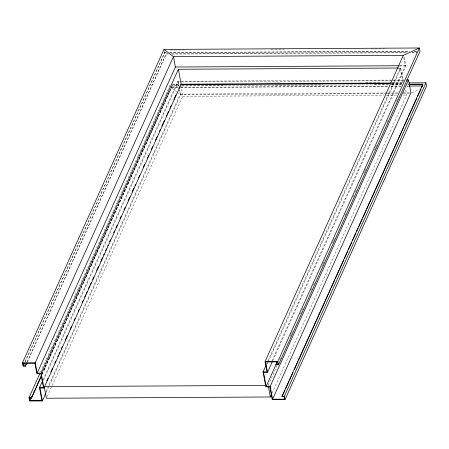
<?xml version="1.0" encoding="UTF-8"?>
<svg xmlns="http://www.w3.org/2000/svg" width="449" height="449" viewBox="0 0 449 449"><rect width="100%" height="100%" fill="white"/><g stroke="black" fill="none" stroke-linecap="round" stroke-linejoin="round"><path stroke-width="0.34" stroke-dasharray="2.25 1.68" d="M25.088 361.726L164.603 52.741L163.98 49.424M25.127 361.939L164.817 52.55L164.587 51.309M27.12 361.933L166.298 53.678L167.702 53.672M27.484 361.709L166.298 53.678M40.517 372.159L43.688 365.138M43.974 364.498L45.994 360.031M46.281 359.391L47.723 356.197M48.009 355.557L54.351 341.515M54.638 340.875L56.08 337.687M56.372 337.047L58.387 332.58M58.673 331.94L66.744 314.064M67.036 313.424L69.051 308.957M69.342 308.317L75.106 295.549M75.393 294.914L77.413 290.441M77.699 289.807L79.142 286.614M79.428 285.974L85.77 271.931M86.056 271.291L89.806 262.991M90.092 262.356L98.163 244.481M98.454 243.841L100.469 239.373M100.761 238.733L102.198 235.54M102.49 234.906L106.525 225.965M106.811 225.325L108.832 220.857M109.118 220.223L112.867 211.922M113.154 211.283L117.189 202.347M117.475 201.708L121.224 193.407M121.511 192.767L127.853 178.724M128.145 178.085L129.581 174.897M129.873 174.257L131.888 169.789M132.18 169.15L137.944 156.381M138.23 155.741L140.251 151.274M140.537 150.634L144.286 142.339M144.572 141.699L148.608 132.758M148.894 132.124L150.915 127.656M151.201 127.016L152.643 123.823M152.929 123.183L154.95 118.716M155.236 118.076L159.272 109.141M159.563 108.501L161 105.307M161.292 104.673L163.307 100.2M163.599 99.566L165.614 95.098M165.906 94.458L170.513 84.244M42.004 373.557L44.597 367.815M44.883 367.175L48.632 358.874M48.919 358.235L52.954 349.3M53.246 348.66L59.296 335.257M59.588 334.617L67.659 316.741M67.945 316.102L71.116 309.08M72.267 306.527L76.016 298.226M76.302 297.592L81.78 285.463M82.936 282.909L84.373 279.716M84.665 279.076L90.715 265.668M91.007 265.033L99.077 247.158M99.364 246.518L107.434 228.642M107.721 228.008L113.777 214.6M114.063 213.96L115.791 210.132M116.083 209.492L122.134 196.084M122.425 195.45L130.496 177.574M130.782 176.934L138.853 159.058M139.139 158.418L145.195 145.016M145.482 144.376L147.21 140.543M147.502 139.908L153.552 126.5M153.844 125.86L157.88 116.925M158.166 116.285L161.915 107.985M162.201 107.35L170.272 89.474M42.054 373.748L107.569 228.642M107.861 228.002L115.937 210.104M116.229 209.464L128.352 182.614M128.638 181.974L136.721 164.076M137.007 163.436L139.027 158.963M139.319 158.323L147.401 140.425M147.687 139.785L149.13 136.591M149.422 135.952L157.212 118.693M158.368 116.134L159.81 112.94M160.097 112.301L168.179 94.402M168.47 93.762L169.335 91.843M170.491 89.289L171.355 87.37L171.007 85.506M42.043 374.068L172.293 85.596L179.291 85.557M42.122 374.483L172.293 85.596M43.239 379.377L177.832 81.286L390.972 80.09M43.43 380.421L178.202 81.926L181.009 81.909M45.938 391.59L180.24 94.138L179.482 90.081M46.129 392.628L49.02 386.235M49.306 385.596L180.616 94.778L179.6 89.368M47.263 396.327L51.876 386.112M52.163 385.472L182.721 96.322L180.672 85.4M266.504 364.234L400.255 68.012L398.156 68.023M267.273 364.004L267.851 362.725M268.137 362.09L400.834 68.197L398.734 68.209M271.942 361.007L405.273 65.711L403.572 56.647M272.7 360.8L405.857 65.896L403.909 55.536M268.176 385.377L277.112 365.587M279.705 359.845L280.569 357.926M290.368 336.228L291.233 334.309M291.524 333.674L292.961 330.481M300.46 313.885L301.896 310.691M302.188 310.057L303.625 306.863M311.123 290.267L311.988 288.353M313.424 285.16L314.289 283.246M321.787 266.65L322.651 264.736M322.938 264.096L324.953 259.629M332.445 243.032L333.315 241.119M333.601 240.479L335.044 237.285M344.843 215.587L345.708 213.668M353.2 197.077L354.065 195.158M355.507 191.97L356.371 190.05M363.864 173.46L364.728 171.54M365.015 170.906L366.457 167.713M374.528 149.843L375.392 147.923M375.678 147.289L377.121 144.095M386.92 122.392L387.784 120.478M396.428 101.328L398.448 96.861M272.088 393.15L406.676 95.059L405.526 88.919M410.672 119.816L411.537 117.902M411.722 92.921L419.136 89.519M170.665 50.03L184.696 49.951M270.966 49.469L284.296 49.39M371.272 48.902L384.597 48.829M164.817 52.55L166.22 52.544M169.728 52.527L409.611 51.175M414.522 51.147L418.03 51.13M164.603 52.741L166.001 52.735M169.498 52.713L409.516 51.366M414.416 51.338L417.912 51.321M171.204 53.655L407.125 52.325M412.025 52.297L416.925 52.275M166.377 54.093L168.476 54.082M171.978 54.065L407.204 52.741M412.103 52.713L417.003 52.685M399.666 65.745L405.273 65.711M399.543 65.936L405.857 65.896M393.779 80.074L404.291 80.017M181.71 81.909L391.955 80.725M392.656 80.725L403.87 80.657M265.527 83.065L280.232 82.986M365.666 82.504L379.669 82.425M392.274 82.352L402.781 82.296M172.612 84.232L180.313 84.188M391.64 82.998L403.056 82.936L400.255 68.012M391.904 83.525L403.803 83.458M172.293 84.872L179.308 84.833M391.837 83.643L402.355 83.581M182.092 85.54L223.394 85.31M275.203 85.018L322.809 84.749M374.612 84.457L388.615 84.378M391.41 84.367L401.911 84.305M407.512 84.272L408.916 84.266M172.371 86.012L178.668 85.978M181.469 85.961L388.688 84.794M391.489 84.777L401.99 84.721M171.355 87.37L179.774 87.325M180.476 87.319L388.093 86.152M390.899 86.135L401.423 86.079M407.03 86.045L408.433 86.04M178.135 87.521L171.136 87.561L176.715 91.804M180.936 87.504L388.065 86.337M390.86 86.326L401.361 86.264M406.957 86.236L408.354 86.225M180.24 94.138L387.072 92.977M387.773 92.971L397.589 92.915M403.202 92.881L410.914 92.842M386.662 93.617L180.616 94.778L177.271 92.23M387.358 93.617L397.876 93.555M403.477 93.527L410.487 93.487M182.721 96.322L383.581 95.194M386.381 95.177L396.882 95.115M403.18 95.081L406.676 95.059M400.834 68.197L403.354 81.623M178.202 81.926L178.966 85.983M177.832 81.286L178.719 86.023"/><path stroke-width="0.67" d="M26.906 362.988L25.47 366.176L23.073 366.193L22.45 362.876L163.98 49.424L419.394 47.992L420.011 51.304L278.487 364.756L276.09 364.773L277.168 361.804M26.542 363.213L25.391 365.767L23.393 365.778L24.549 363.219M398.156 68.023L178.365 69.264L41.156 373.147L37.166 373.17L35.218 362.803L173.46 56.641L403.331 55.35L419.394 47.992L277.864 361.439L278.487 364.756M37.166 373.17L175.402 67.008L173.46 56.641L163.98 49.424M45.843 393.268L42.38 400.94L29.606 401.008L28.989 397.696L39.939 373.433M42.374 381.291L39.49 387.678L41.903 400.525L29.931 400.592L31.952 396.119M33.972 391.646L34.551 390.366M38.013 382.694L38.586 381.414M29.931 400.592L29.466 398.106L31.458 398.095L41.465 375.342M31.458 398.095L41.544 375.757M46.814 380.887L47.97 378.333M50.849 371.952L52.578 368.124M54.885 363.017L55.749 361.103M57.769 356.635L58.342 355.355M58.92 354.081L59.784 352.168M61.227 348.974L62.377 346.42M65.262 340.039L67.277 335.571M70.162 329.184L71.312 326.631M74.197 320.249L75.062 318.335M78.233 311.314L79.097 309.4M82.268 302.379L83.132 300.46M84.569 297.272L85.725 294.718M86.298 293.438L87.162 291.524M88.605 288.337L89.761 285.783M90.333 284.503L91.198 282.589M92.64 279.396L93.796 276.842M96.675 270.461L98.404 266.633M100.711 261.526L102.439 257.698M103.59 255.144L104.168 253.865M105.61 250.677L106.475 248.757M107.625 246.204L108.203 244.929M109.646 241.736L110.51 239.822M113.681 232.801L114.546 230.887M115.988 227.694L117.138 225.14M120.018 218.758L121.174 216.205M124.053 209.823L125.209 207.27M128.088 200.888L129.817 197.055M132.124 191.948L133.853 188.12M135.009 185.566L135.581 184.292M138.466 177.905L139.617 175.351M143.366 167.056L144.516 164.502M147.401 158.121L148.552 155.567M151.436 149.186L152.587 146.632M155.472 140.245L157.201 136.417M159.507 131.31L160.372 129.396M161.808 126.203L162.965 123.649M163.537 122.375L164.407 120.461M166.422 115.994L167 114.714M167.572 113.44L168.437 111.526M169.879 108.332L171.035 105.779M173.915 99.397L175.935 94.93M178.814 88.543L179.679 86.629M42.38 400.94L39.967 388.088L43.957 388.065L181.166 84.182L178.365 69.264M409.134 82.902L425.927 82.807L426.55 86.124L285.02 399.576L272.251 399.644L269.838 386.797L265.847 386.819L263.047 371.895L267.037 371.873L265.09 361.512L403.331 55.35M263.047 371.895L265.931 365.514M406.396 80.001L408.5 79.989L270.158 386.381L266.167 386.404L263.524 372.311L267.514 372.288L272.414 361.434M266.167 386.404L277.128 362.124M276.09 364.773L277.241 362.22M266.077 385.388L44.221 386.634L46.399 398.241L270.354 396.983L271.51 394.43M408.916 84.266L422.913 84.188L282.006 396.271L282.084 396.686L284.077 396.675L284.543 399.161L272.571 399.228L410.914 92.842L408.5 79.989M282.084 396.686L284.963 390.304M285.542 389.03L288.999 381.369M289.577 380.095L293.034 372.434M294.471 369.241L297.934 361.585M298.506 360.311L312.341 329.673M312.914 328.399L316.371 320.738M316.949 319.464L320.406 311.802M320.984 310.528L324.442 302.867M325.02 301.593L328.477 293.932M329.055 292.658L330.784 288.83M331.356 287.551L334.814 279.895M335.392 278.616L343.749 260.111M344.327 258.832L347.784 251.176M348.362 249.897L351.82 242.241M352.392 240.961L355.849 233.306M356.427 232.026L358.156 228.199M358.734 226.925L362.191 219.264M362.77 217.989L366.227 210.328M366.799 209.054L371.127 199.479M371.699 198.205L375.156 190.544M375.734 189.27L389.569 158.632M390.142 157.358L393.599 149.702M394.177 148.423L397.634 140.767M398.212 139.487L401.67 131.832M402.248 130.552L403.977 126.725M404.549 125.445L408.012 117.79M408.584 116.516L416.941 98.005M417.519 96.726L420.977 89.07M421.555 87.791L422.705 85.243M285.02 399.576L284.397 396.259L425.927 82.807M175.402 67.008L398.965 65.75M181.166 84.182L391.158 83.003M180.543 84.715L391.202 83.531M408.994 84.681L422.992 84.603M409.134 86.034L422.464 85.961M22.45 362.876L35.218 362.803M265.09 361.512L277.864 361.439M276.012 364.358L278.01 364.347L277.544 361.86L265.567 361.928L267.514 372.288M39.49 387.678L43.48 387.655L40.837 373.562L36.846 373.585L34.899 363.224L22.927 363.292L23.393 365.778M28.989 397.696L31.379 397.679M282.006 396.271L284.397 396.259M270.158 386.381L272.571 399.228M268.306 386.056L270.354 396.983M41.156 373.147L43.957 388.065M25.391 365.767L25.47 366.176"/></g></svg>
